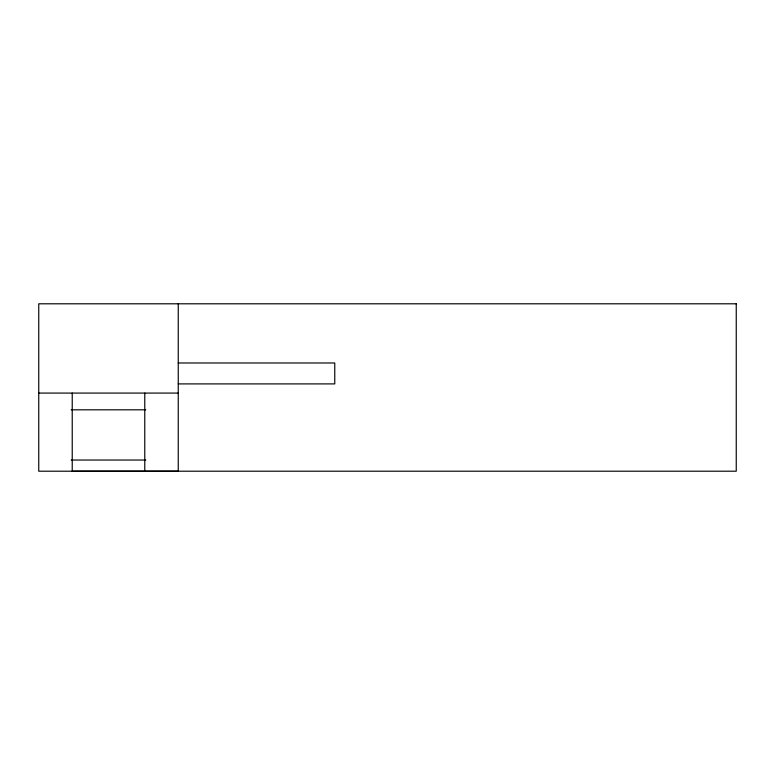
<?xml version="1.0" encoding="UTF-8"?>
<svg xmlns="http://www.w3.org/2000/svg" width="775" height="775" viewBox="0 0 775 775"><rect width="100%" height="100%" fill="white"/><g stroke="black" fill="none" stroke-linecap="round" stroke-linejoin="round"><path stroke-width="1.16" d="M178.25 362.981L334.761 362.981L334.761 383.906L178.25 383.906M38.75 393.08L178.25 393.08M71.222 409.82L145.778 409.82M71.222 460.04L145.778 460.04M178.25 303.8L178.25 471.2L72.23 471.2L72.23 393.08M144.77 393.08L144.77 471.19M736.25 303.8L38.75 303.8L38.75 471.2L736.25 471.2L736.25 303.8"/></g></svg>
